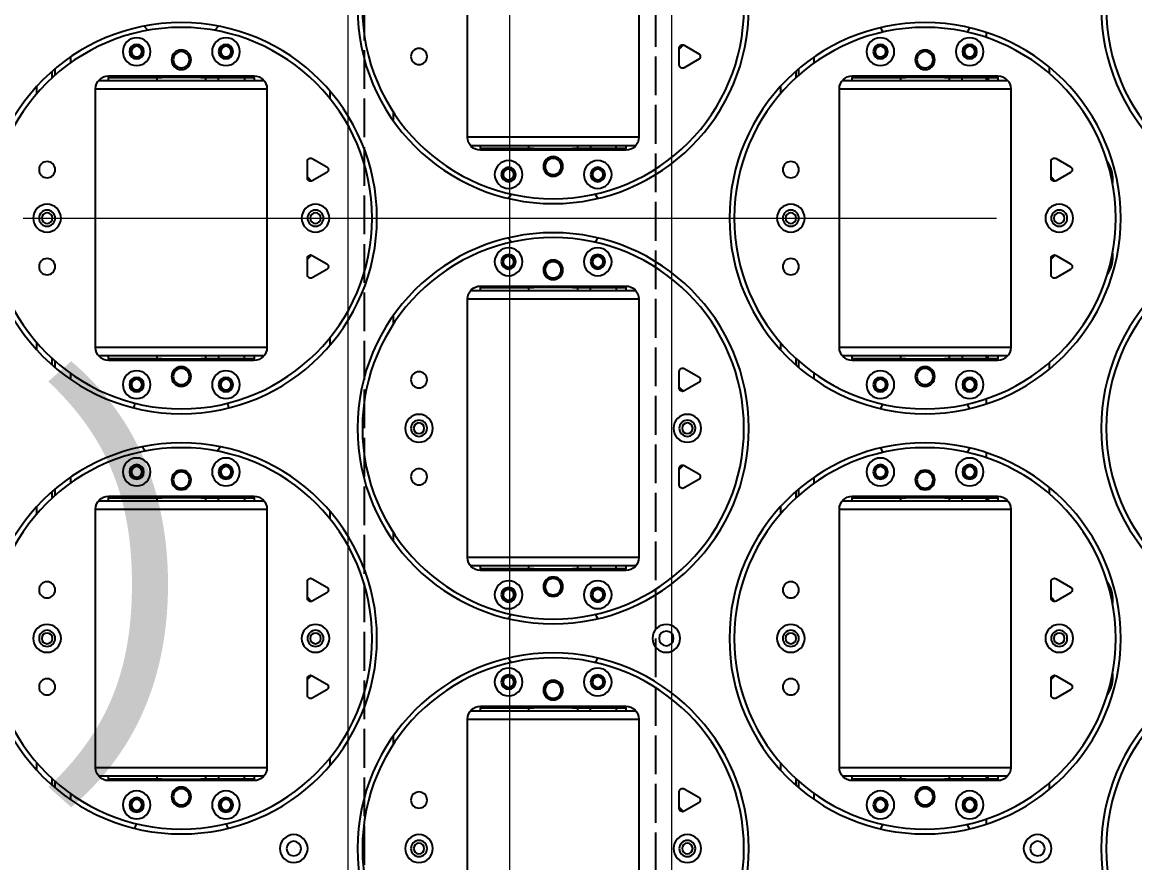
# Model space of a CAD drawing. Header units: millimetres. Extents: x 845401 to 948039, y 511594 to 550263.
# Drawn here: x 912067.4 to 912411.5, y 531742.3 to 532002.3 of the extents above; entities that cross this region are included whole.
import ezdxf

# ---------------------------------------------------------------- set-up
doc = ezdxf.new("R2010")
doc.units = ezdxf.units.MM
doc.linetypes.add('ACAD_ISO02W100', pattern=[15, 12, -3])
doc.linetypes.add('CENTER', pattern=[0])
doc.layers.add('00', color=7, linetype='Continuous')
doc.layers.add('虚线', color=4, linetype='ACAD_ISO02W100')
for name, color, linetype, lineweight in [('A-剖-0.10mm.......SECT-L01', 255, 'Continuous', 18), ('中心线', 1, 'CENTER', 9), ('物流设备', 7, 'Continuous', 5)]:
    doc.layers.add(name, color=color, linetype=linetype, lineweight=lineweight)

# ---------------------------------------------------------------- blocks, each defined once
blk = doc.blocks.new('1260包胶摆轮')
at = {"color": 7, "linetype": 'Continuous', "lineweight": 25}
for p, q in [((4842352.88, 878751.8), (4842352.88, 878671.8)), ((4842405.88, 878671.8), (4842405.88, 878751.8)), ((4842249.99, 878705.56), (4842250.49, 878704.14)), ((4842278.27, 878704.14), (4842278.77, 878705.56)), ((4842513.38, 878704.24), (4842513.38, 878702.66)), ((4842418.38, 878699.05), (4842419.64, 878700.36)), ((4842418.38, 878699.4), (4842418.38, 878694.2)), ((4842424.38, 878697.66), (4842419.88, 878700.26)), ((4842419.88, 878693.33), (4842424.38, 878695.93)), ((4842224.38, 878690.17), (4842224.38, 878692.19)), ((4842225.38, 878693.05), (4842225.38, 878691.07)), ((4842286.88, 878690.8), (4842241.88, 878690.8)), ((4842241.88, 878690.3), (4842241.88, 878690.8)), ((4842256.63, 878690.8), (4842256.63, 878690.3)), ((4842258.38, 878690.8), (4842258.38, 878690.3)), ((4842270.38, 878690.3), (4842270.38, 878690.8)), ((4842272.13, 878690.3), (4842272.13, 878690.8)), ((4842286.88, 878690.8), (4842286.88, 878690.3)), ((4842454.38, 878690.17), (4842454.38, 878692.19)), ((4842455.38, 878693.05), (4842455.38, 878691.07)), ((4842516.88, 878690.8), (4842471.88, 878690.8)), ((4842471.88, 878690.3), (4842471.88, 878690.8)), ((4842486.63, 878690.8), (4842486.63, 878690.3)), ((4842488.38, 878690.8), (4842488.38, 878690.3)), ((4842500.38, 878690.3), (4842500.38, 878690.8)), ((4842502.13, 878690.3), (4842502.13, 878690.8)), ((4842516.88, 878690.8), (4842516.88, 878690.3)), ((4842532.88, 878693.47), (4842532.88, 878691.51)), ((4842238.76, 878689.3), (4842290.01, 878689.3)), ((4842256.63, 878690.3), (4842241.88, 878690.3)), ((4842241.88, 878690.3), (4842241.88, 878689.3)), ((4842257.22, 878690.3), (4842256.63, 878690.3)), ((4842256.88, 878690.3), (4842256.88, 878689.3)), ((4842257.8, 878690.3), (4842257.22, 878690.3)), ((4842258.38, 878690.3), (4842257.8, 878690.3)), ((4842258.38, 878690.3), (4842270.38, 878690.3)), ((4842270.97, 878690.3), (4842270.38, 878690.3)), ((4842271.55, 878690.3), (4842270.97, 878690.3)), ((4842272.13, 878690.3), (4842271.55, 878690.3)), ((4842271.88, 878689.3), (4842271.88, 878690.3)), ((4842286.88, 878690.3), (4842272.13, 878690.3)), ((4842275.88, 878689.3), (4842275.88, 878690.3)), ((4842283.88, 878690.3), (4842283.88, 878689.3)), ((4842286.88, 878689.3), (4842286.88, 878690.3)), ((4842468.76, 878689.3), (4842520.01, 878689.3)), ((4842486.63, 878690.3), (4842471.88, 878690.3)), ((4842471.88, 878690.3), (4842471.88, 878689.3)), ((4842487.22, 878690.3), (4842486.63, 878690.3)), ((4842486.88, 878690.3), (4842486.88, 878689.3)), ((4842487.8, 878690.3), (4842487.22, 878690.3)), ((4842488.38, 878690.3), (4842487.8, 878690.3)), ((4842488.38, 878690.3), (4842500.38, 878690.3)), ((4842500.97, 878690.3), (4842500.38, 878690.3)), ((4842501.55, 878690.3), (4842500.97, 878690.3)), ((4842502.13, 878690.3), (4842501.55, 878690.3)), ((4842501.88, 878689.3), (4842501.88, 878690.3)), ((4842516.88, 878690.3), (4842502.13, 878690.3)), ((4842505.88, 878689.3), (4842505.88, 878690.3)), ((4842513.38, 878690.3), (4842513.38, 878689.3)), ((4842513.88, 878690.3), (4842513.88, 878689.3)), ((4842516.88, 878689.3), (4842516.88, 878690.3)), ((4842237.88, 878686.8), (4842237.88, 878606.8)), ((4842290.88, 878606.8), (4842290.88, 878686.8)), ((4842310.38, 878686.1), (4842310.38, 878683.75)), ((4842467.88, 878686.8), (4842467.88, 878606.8)), ((4842520.88, 878606.8), (4842520.88, 878686.8)), ((4842329.88, 878677.02), (4842329.88, 878679.7)), ((4842405.01, 878669.3), (4842353.76, 878669.3)), ((4842356.88, 878669.3), (4842356.88, 878668.3)), ((4842356.88, 878668.3), (4842371.63, 878668.3)), ((4842356.88, 878667.8), (4842356.88, 878668.3)), ((4842356.88, 878667.8), (4842401.88, 878667.8)), ((4842371.63, 878668.3), (4842371.63, 878667.8)), ((4842371.63, 878668.3), (4842372.22, 878668.3)), ((4842371.88, 878669.3), (4842371.88, 878668.3)), ((4842372.22, 878668.3), (4842372.8, 878668.3)), ((4842372.8, 878668.3), (4842373.38, 878668.3)), ((4842385.38, 878668.3), (4842373.38, 878668.3)), ((4842373.38, 878668.3), (4842373.38, 878667.8)), ((4842385.38, 878667.8), (4842385.38, 878668.3)), ((4842385.38, 878668.3), (4842385.97, 878668.3)), ((4842385.97, 878668.3), (4842386.55, 878668.3)), ((4842386.55, 878668.3), (4842387.13, 878668.3)), ((4842386.88, 878668.3), (4842386.88, 878669.3)), ((4842387.13, 878668.3), (4842401.88, 878668.3)), ((4842387.13, 878667.8), (4842387.13, 878668.3)), ((4842390.88, 878669.3), (4842390.88, 878668.3)), ((4842398.88, 878668.3), (4842398.88, 878669.3)), ((4842401.88, 878668.3), (4842401.88, 878669.3)), ((4842401.88, 878668.3), (4842401.88, 878667.8)), ((4842303.38, 878664.4), (4842303.38, 878659.2)), ((4842309.38, 878662.66), (4842304.88, 878665.26)), ((4842533.38, 878664.4), (4842533.38, 878659.2)), ((4842539.38, 878662.66), (4842534.88, 878665.26)), ((4842304.88, 878658.33), (4842309.38, 878660.93)), ((4842534.88, 878658.33), (4842539.38, 878660.93)), ((4842304.64, 878658.23), (4842303.38, 878659.54)), ((4842534.64, 878658.23), (4842533.38, 878659.54)), ((4842552.38, 878657.63), (4842552.38, 878658.8)), ((4842552.38, 878634.8), (4842552.38, 878635.96)), ((4842303.38, 878634.05), (4842304.64, 878635.36)), ((4842303.38, 878634.4), (4842303.38, 878629.2)), ((4842309.38, 878632.66), (4842304.88, 878635.26)), ((4842533.38, 878634.05), (4842534.64, 878635.36)), ((4842533.38, 878634.4), (4842533.38, 878629.2)), ((4842539.38, 878632.66), (4842534.88, 878635.26)), ((4842304.88, 878628.33), (4842309.38, 878630.93)), ((4842534.88, 878628.33), (4842539.38, 878630.93)), ((4842401.88, 878625.8), (4842356.88, 878625.8)), ((4842356.88, 878625.3), (4842356.88, 878625.8)), ((4842371.63, 878625.8), (4842371.63, 878625.3)), ((4842373.38, 878625.8), (4842373.38, 878625.3)), ((4842385.38, 878625.3), (4842385.38, 878625.8)), ((4842387.13, 878625.3), (4842387.13, 878625.8)), ((4842401.88, 878625.8), (4842401.88, 878625.3)), ((4842353.76, 878624.3), (4842405.01, 878624.3)), ((4842371.63, 878625.3), (4842356.88, 878625.3)), ((4842356.88, 878625.3), (4842356.88, 878624.3)), ((4842372.22, 878625.3), (4842371.63, 878625.3)), ((4842371.88, 878625.3), (4842371.88, 878624.3)), ((4842372.8, 878625.3), (4842372.22, 878625.3)), ((4842373.38, 878625.3), (4842372.8, 878625.3)), ((4842373.38, 878625.3), (4842385.38, 878625.3)), ((4842385.97, 878625.3), (4842385.38, 878625.3)), ((4842386.55, 878625.3), (4842385.97, 878625.3)), ((4842387.13, 878625.3), (4842386.55, 878625.3)), ((4842386.88, 878624.3), (4842386.88, 878625.3)), ((4842401.88, 878625.3), (4842387.13, 878625.3)), ((4842390.88, 878624.3), (4842390.88, 878625.3)), ((4842398.88, 878625.3), (4842398.88, 878624.3)), ((4842401.88, 878624.3), (4842401.88, 878625.3)), ((4842352.88, 878621.8), (4842352.88, 878541.8)), ((4842405.88, 878541.8), (4842405.88, 878621.8)), ((4842329.88, 878613.9), (4842329.88, 878616.58)), ((4842310.38, 878609.85), (4842310.38, 878607.5)), ((4842224.38, 878601.41), (4842224.38, 878603.43)), ((4842225.38, 878602.53), (4842225.38, 878600.55)), ((4842290.01, 878604.3), (4842238.76, 878604.3)), ((4842241.88, 878604.3), (4842241.88, 878603.3)), ((4842241.88, 878603.3), (4842256.63, 878603.3)), ((4842241.88, 878602.8), (4842241.88, 878603.3)), ((4842241.88, 878602.8), (4842286.88, 878602.8)), ((4842256.63, 878603.3), (4842256.63, 878602.8)), ((4842256.63, 878603.3), (4842257.22, 878603.3)), ((4842256.88, 878604.3), (4842256.88, 878603.3)), ((4842257.22, 878603.3), (4842257.8, 878603.3)), ((4842257.8, 878603.3), (4842258.38, 878603.3)), ((4842270.38, 878603.3), (4842258.38, 878603.3)), ((4842258.38, 878603.3), (4842258.38, 878602.8)), ((4842270.38, 878602.8), (4842270.38, 878603.3)), ((4842270.38, 878603.3), (4842270.97, 878603.3)), ((4842270.97, 878603.3), (4842271.55, 878603.3)), ((4842271.55, 878603.3), (4842272.13, 878603.3)), ((4842271.88, 878603.3), (4842271.88, 878604.3)), ((4842272.13, 878602.8), (4842272.13, 878603.3)), ((4842272.13, 878603.3), (4842286.88, 878603.3)), ((4842275.88, 878604.3), (4842275.88, 878603.3)), ((4842283.88, 878603.3), (4842283.88, 878604.3)), ((4842286.88, 878603.3), (4842286.88, 878604.3)), ((4842286.88, 878603.3), (4842286.88, 878602.8)), ((4842454.38, 878601.41), (4842454.38, 878603.43)), ((4842455.38, 878602.53), (4842455.38, 878600.55)), ((4842520.01, 878604.3), (4842468.76, 878604.3)), ((4842471.88, 878604.3), (4842471.88, 878603.3)), ((4842471.88, 878603.3), (4842486.63, 878603.3)), ((4842471.88, 878602.8), (4842471.88, 878603.3)), ((4842471.88, 878602.8), (4842516.88, 878602.8)), ((4842486.63, 878603.3), (4842486.63, 878602.8)), ((4842486.63, 878603.3), (4842487.22, 878603.3)), ((4842486.88, 878604.3), (4842486.88, 878603.3)), ((4842487.22, 878603.3), (4842487.8, 878603.3)), ((4842487.8, 878603.3), (4842488.38, 878603.3)), ((4842500.38, 878603.3), (4842488.38, 878603.3)), ((4842488.38, 878603.3), (4842488.38, 878602.8)), ((4842500.38, 878602.8), (4842500.38, 878603.3)), ((4842500.38, 878603.3), (4842500.97, 878603.3)), ((4842500.97, 878603.3), (4842501.55, 878603.3)), ((4842501.55, 878603.3), (4842502.13, 878603.3)), ((4842501.88, 878603.3), (4842501.88, 878604.3)), ((4842502.13, 878603.3), (4842516.88, 878603.3)), ((4842502.13, 878602.8), (4842502.13, 878603.3)), ((4842505.88, 878604.3), (4842505.88, 878603.3)), ((4842513.38, 878604.3), (4842513.38, 878603.3)), ((4842513.88, 878603.3), (4842513.88, 878604.3)), ((4842516.88, 878603.3), (4842516.88, 878604.3)), ((4842516.88, 878603.3), (4842516.88, 878602.8)), ((4842532.88, 878602.09), (4842532.88, 878600.13)), ((4842418.38, 878599.4), (4842418.38, 878594.2)), ((4842424.38, 878597.66), (4842419.88, 878600.26)), ((4842419.64, 878593.23), (4842418.38, 878594.54)), ((4842419.88, 878593.33), (4842424.38, 878595.93)), ((4842513.38, 878590.94), (4842513.38, 878589.36)), ((4842513.38, 878574.24), (4842513.38, 878572.66)), ((4842418.38, 878569.05), (4842419.64, 878570.36)), ((4842418.38, 878569.4), (4842418.38, 878564.2)), ((4842424.38, 878567.66), (4842419.88, 878570.26)), ((4842419.88, 878563.33), (4842424.38, 878565.93)), ((4842532.88, 878563.47), (4842532.88, 878561.51)), ((4842224.38, 878560.17), (4842224.38, 878562.19)), ((4842225.38, 878563.05), (4842225.38, 878561.07)), ((4842286.88, 878560.8), (4842241.88, 878560.8)), ((4842241.88, 878560.3), (4842241.88, 878560.8)), ((4842256.63, 878560.3), (4842241.88, 878560.3)), ((4842241.88, 878560.3), (4842241.88, 878559.3)), ((4842256.63, 878560.8), (4842256.63, 878560.3)), ((4842257.22, 878560.3), (4842256.63, 878560.3)), ((4842256.88, 878560.3), (4842256.88, 878559.3)), ((4842257.8, 878560.3), (4842257.22, 878560.3)), ((4842258.38, 878560.3), (4842257.8, 878560.3)), ((4842258.38, 878560.8), (4842258.38, 878560.3)), ((4842258.38, 878560.3), (4842270.38, 878560.3)), ((4842270.38, 878560.3), (4842270.38, 878560.8)), ((4842270.97, 878560.3), (4842270.38, 878560.3)), ((4842271.55, 878560.3), (4842270.97, 878560.3)), ((4842272.13, 878560.3), (4842271.55, 878560.3)), ((4842271.88, 878559.3), (4842271.88, 878560.3)), ((4842272.13, 878560.3), (4842272.13, 878560.8)), ((4842286.88, 878560.3), (4842272.13, 878560.3)), ((4842275.88, 878559.3), (4842275.88, 878560.3)), ((4842283.88, 878560.3), (4842283.88, 878559.3)), ((4842286.88, 878560.8), (4842286.88, 878560.3)), ((4842286.88, 878559.3), (4842286.88, 878560.3)), ((4842454.38, 878560.17), (4842454.38, 878562.19)), ((4842455.38, 878563.05), (4842455.38, 878561.07)), ((4842516.88, 878560.8), (4842471.88, 878560.8)), ((4842471.88, 878560.3), (4842471.88, 878560.8)), ((4842486.63, 878560.3), (4842471.88, 878560.3)), ((4842471.88, 878560.3), (4842471.88, 878559.3)), ((4842486.63, 878560.8), (4842486.63, 878560.3)), ((4842487.22, 878560.3), (4842486.63, 878560.3)), ((4842486.88, 878560.3), (4842486.88, 878559.3)), ((4842487.8, 878560.3), (4842487.22, 878560.3)), ((4842488.38, 878560.3), (4842487.8, 878560.3)), ((4842488.38, 878560.8), (4842488.38, 878560.3)), ((4842488.38, 878560.3), (4842500.38, 878560.3)), ((4842500.38, 878560.3), (4842500.38, 878560.8)), ((4842500.97, 878560.3), (4842500.38, 878560.3)), ((4842501.55, 878560.3), (4842500.97, 878560.3)), ((4842502.13, 878560.3), (4842501.55, 878560.3)), ((4842501.88, 878559.3), (4842501.88, 878560.3)), ((4842502.13, 878560.3), (4842502.13, 878560.8)), ((4842516.88, 878560.3), (4842502.13, 878560.3)), ((4842505.88, 878559.3), (4842505.88, 878560.3)), ((4842513.38, 878560.3), (4842513.38, 878559.3)), ((4842513.88, 878560.3), (4842513.88, 878559.3)), ((4842516.88, 878560.8), (4842516.88, 878560.3)), ((4842516.88, 878559.3), (4842516.88, 878560.3)), ((4842237.88, 878556.8), (4842237.88, 878476.8)), ((4842238.76, 878559.3), (4842290.01, 878559.3)), ((4842290.88, 878476.8), (4842290.88, 878556.8)), ((4842467.88, 878556.8), (4842467.88, 878476.8)), ((4842468.76, 878559.3), (4842520.01, 878559.3)), ((4842520.88, 878476.8), (4842520.88, 878556.8)), ((4842310.38, 878556.1), (4842310.38, 878553.75)), ((4842329.88, 878547.02), (4842329.88, 878549.7)), ((4842405.01, 878539.3), (4842353.76, 878539.3)), ((4842356.88, 878539.3), (4842356.88, 878538.3)), ((4842356.88, 878538.3), (4842371.63, 878538.3)), ((4842356.88, 878537.8), (4842356.88, 878538.3)), ((4842356.88, 878537.8), (4842401.88, 878537.8)), ((4842371.63, 878538.3), (4842371.63, 878537.8)), ((4842371.63, 878538.3), (4842372.22, 878538.3)), ((4842371.88, 878539.3), (4842371.88, 878538.3)), ((4842372.22, 878538.3), (4842372.8, 878538.3)), ((4842372.8, 878538.3), (4842373.38, 878538.3)), ((4842385.38, 878538.3), (4842373.38, 878538.3)), ((4842373.38, 878538.3), (4842373.38, 878537.8)), ((4842385.38, 878537.8), (4842385.38, 878538.3)), ((4842385.38, 878538.3), (4842385.97, 878538.3)), ((4842385.97, 878538.3), (4842386.55, 878538.3)), ((4842386.55, 878538.3), (4842387.13, 878538.3)), ((4842386.88, 878538.3), (4842386.88, 878539.3)), ((4842387.13, 878538.3), (4842401.88, 878538.3)), ((4842387.13, 878537.8), (4842387.13, 878538.3)), ((4842390.88, 878539.3), (4842390.88, 878538.3)), ((4842398.88, 878538.3), (4842398.88, 878539.3)), ((4842401.88, 878538.3), (4842401.88, 878539.3)), ((4842401.88, 878538.3), (4842401.88, 878537.8)), ((4842303.38, 878534.4), (4842303.38, 878529.2)), ((4842309.38, 878532.66), (4842304.88, 878535.26)), ((4842533.38, 878534.4), (4842533.38, 878529.2)), ((4842539.38, 878532.66), (4842534.88, 878535.26)), ((4842304.64, 878528.23), (4842303.38, 878529.54)), ((4842304.88, 878528.33), (4842309.38, 878530.93)), ((4842534.64, 878528.23), (4842533.38, 878529.54)), ((4842534.88, 878528.33), (4842539.38, 878530.93)), ((4842552.38, 878527.63), (4842552.38, 878528.8)), ((4842303.38, 878504.05), (4842304.64, 878505.36)), ((4842309.38, 878502.66), (4842304.88, 878505.26)), ((4842533.38, 878504.05), (4842534.64, 878505.36)), ((4842539.38, 878502.66), (4842534.88, 878505.26)), ((4842552.38, 878504.8), (4842552.38, 878505.96)), ((4842303.38, 878504.4), (4842303.38, 878499.2)), ((4842533.38, 878504.4), (4842533.38, 878499.2)), ((4842304.88, 878498.33), (4842309.38, 878500.93)), ((4842534.88, 878498.33), (4842539.38, 878500.93)), ((4842401.88, 878495.8), (4842356.88, 878495.8)), ((4842356.88, 878495.3), (4842356.88, 878495.8)), ((4842371.63, 878495.3), (4842356.88, 878495.3)), ((4842356.88, 878495.3), (4842356.88, 878494.3)), ((4842371.63, 878495.8), (4842371.63, 878495.3)), ((4842372.22, 878495.3), (4842371.63, 878495.3)), ((4842371.88, 878495.3), (4842371.88, 878494.3)), ((4842372.8, 878495.3), (4842372.22, 878495.3)), ((4842373.38, 878495.3), (4842372.8, 878495.3)), ((4842373.38, 878495.8), (4842373.38, 878495.3)), ((4842373.38, 878495.3), (4842385.38, 878495.3)), ((4842385.38, 878495.3), (4842385.38, 878495.8)), ((4842385.97, 878495.3), (4842385.38, 878495.3)), ((4842386.55, 878495.3), (4842385.97, 878495.3)), ((4842387.13, 878495.3), (4842386.55, 878495.3)), ((4842386.88, 878494.3), (4842386.88, 878495.3)), ((4842387.13, 878495.3), (4842387.13, 878495.8)), ((4842401.88, 878495.3), (4842387.13, 878495.3)), ((4842390.88, 878494.3), (4842390.88, 878495.3)), ((4842398.88, 878495.3), (4842398.88, 878494.3)), ((4842401.88, 878495.8), (4842401.88, 878495.3)), ((4842401.88, 878494.3), (4842401.88, 878495.3)), ((4842352.88, 878491.8), (4842352.88, 878411.8)), ((4842353.76, 878494.3), (4842405.01, 878494.3)), ((4842405.88, 878411.8), (4842405.88, 878491.8)), ((4842329.88, 878483.9), (4842329.88, 878486.58)), ((4842310.38, 878479.85), (4842310.38, 878477.5)), ((4842290.01, 878474.3), (4842238.76, 878474.3)), ((4842241.88, 878474.3), (4842241.88, 878473.3)), ((4842256.88, 878474.3), (4842256.88, 878473.3)), ((4842271.88, 878473.3), (4842271.88, 878474.3)), ((4842275.88, 878474.3), (4842275.88, 878473.3)), ((4842283.88, 878473.3), (4842283.88, 878474.3)), ((4842286.88, 878473.3), (4842286.88, 878474.3)), ((4842520.01, 878474.3), (4842468.76, 878474.3)), ((4842471.88, 878474.3), (4842471.88, 878473.3)), ((4842486.88, 878474.3), (4842486.88, 878473.3)), ((4842501.88, 878473.3), (4842501.88, 878474.3)), ((4842505.88, 878474.3), (4842505.88, 878473.3)), ((4842513.38, 878474.3), (4842513.38, 878473.3)), ((4842513.88, 878473.3), (4842513.88, 878474.3)), ((4842516.88, 878473.3), (4842516.88, 878474.3)), ((4842224.38, 878471.41), (4842224.38, 878473.43)), ((4842225.38, 878472.53), (4842225.38, 878470.55)), ((4842241.88, 878473.3), (4842256.63, 878473.3)), ((4842241.88, 878472.8), (4842241.88, 878473.3)), ((4842241.88, 878472.8), (4842286.88, 878472.8)), ((4842256.63, 878473.3), (4842256.63, 878472.8)), ((4842256.63, 878473.3), (4842257.22, 878473.3)), ((4842257.22, 878473.3), (4842257.8, 878473.3)), ((4842257.8, 878473.3), (4842258.38, 878473.3)), ((4842270.38, 878473.3), (4842258.38, 878473.3)), ((4842258.38, 878473.3), (4842258.38, 878472.8)), ((4842270.38, 878472.8), (4842270.38, 878473.3)), ((4842270.38, 878473.3), (4842270.97, 878473.3)), ((4842270.97, 878473.3), (4842271.55, 878473.3)), ((4842271.55, 878473.3), (4842272.13, 878473.3)), ((4842272.13, 878473.3), (4842286.88, 878473.3)), ((4842272.13, 878472.8), (4842272.13, 878473.3)), ((4842286.88, 878473.3), (4842286.88, 878472.8)), ((4842454.38, 878471.41), (4842454.38, 878473.43)), ((4842455.38, 878472.53), (4842455.38, 878470.55)), ((4842471.88, 878473.3), (4842486.63, 878473.3)), ((4842471.88, 878472.8), (4842471.88, 878473.3)), ((4842471.88, 878472.8), (4842516.88, 878472.8)), ((4842486.63, 878473.3), (4842486.63, 878472.8)), ((4842486.63, 878473.3), (4842487.22, 878473.3)), ((4842487.22, 878473.3), (4842487.8, 878473.3)), ((4842487.8, 878473.3), (4842488.38, 878473.3)), ((4842500.38, 878473.3), (4842488.38, 878473.3)), ((4842488.38, 878473.3), (4842488.38, 878472.8)), ((4842500.38, 878472.8), (4842500.38, 878473.3)), ((4842500.38, 878473.3), (4842500.97, 878473.3)), ((4842500.97, 878473.3), (4842501.55, 878473.3)), ((4842501.55, 878473.3), (4842502.13, 878473.3)), ((4842502.13, 878472.8), (4842502.13, 878473.3)), ((4842502.13, 878473.3), (4842516.88, 878473.3)), ((4842516.88, 878473.3), (4842516.88, 878472.8)), ((4842532.88, 878472.09), (4842532.88, 878470.13)), ((4842418.38, 878469.4), (4842418.38, 878464.2)), ((4842424.38, 878467.66), (4842419.88, 878470.26)), ((4842419.64, 878463.23), (4842418.38, 878464.54)), ((4842419.88, 878463.33), (4842424.38, 878465.93)), ((4842513.38, 878460.94), (4842513.38, 878459.36))]:
    blk.add_line(p, q, dxfattribs=at)
at = {"color": 8, "linetype": 'Continuous', "lineweight": 25}
for p, q in [((4842230.12, 878694.83), (4842230.12, 878696.66)), ((4842460.12, 878696.66), (4842460.12, 878694.83)), ((4842257.22, 878690.8), (4842257.22, 878690.3)), ((4842257.8, 878690.3), (4842257.8, 878690.8)), ((4842270.97, 878690.8), (4842270.97, 878690.3)), ((4842271.55, 878690.3), (4842271.55, 878690.8)), ((4842487.22, 878690.8), (4842487.22, 878690.3)), ((4842487.8, 878690.3), (4842487.8, 878690.8)), ((4842500.97, 878690.8), (4842500.97, 878690.3)), ((4842501.55, 878690.3), (4842501.55, 878690.8)), ((4842219.65, 878685.26), (4842219.65, 878687.53)), ((4842449.64, 878685.26), (4842449.64, 878687.52)), ((4842290.88, 878686.8), (4842237.88, 878686.8)), ((4842520.88, 878686.8), (4842467.88, 878686.8)), ((4842352.88, 878671.8), (4842405.88, 878671.8)), ((4842372.22, 878668.3), (4842372.22, 878667.8)), ((4842372.8, 878667.8), (4842372.8, 878668.3)), ((4842385.97, 878668.3), (4842385.97, 878667.8)), ((4842386.55, 878667.8), (4842386.55, 878668.3)), ((4842372.22, 878625.8), (4842372.22, 878625.3)), ((4842372.8, 878625.3), (4842372.8, 878625.8)), ((4842385.97, 878625.8), (4842385.97, 878625.3)), ((4842386.55, 878625.3), (4842386.55, 878625.8)), ((4842405.88, 878621.8), (4842352.88, 878621.8)), ((4842219.65, 878606.07), (4842219.65, 878608.33)), ((4842449.64, 878606.07), (4842449.64, 878608.34)), ((4842237.88, 878606.8), (4842290.88, 878606.8)), ((4842467.88, 878606.8), (4842520.88, 878606.8)), ((4842257.22, 878603.3), (4842257.22, 878602.8)), ((4842257.8, 878602.8), (4842257.8, 878603.3)), ((4842270.97, 878603.3), (4842270.97, 878602.8)), ((4842271.55, 878602.8), (4842271.55, 878603.3)), ((4842487.22, 878603.3), (4842487.22, 878602.8)), ((4842487.8, 878602.8), (4842487.8, 878603.3)), ((4842500.97, 878603.3), (4842500.97, 878602.8)), ((4842501.55, 878602.8), (4842501.55, 878603.3)), ((4842230.12, 878596.94), (4842230.12, 878598.77)), ((4842460.12, 878598.77), (4842460.12, 878596.94)), ((4842230.12, 878564.83), (4842230.12, 878566.66)), ((4842460.12, 878566.66), (4842460.12, 878564.83)), ((4842257.22, 878560.8), (4842257.22, 878560.3)), ((4842257.8, 878560.3), (4842257.8, 878560.8)), ((4842270.97, 878560.8), (4842270.97, 878560.3)), ((4842271.55, 878560.3), (4842271.55, 878560.8)), ((4842487.22, 878560.8), (4842487.22, 878560.3)), ((4842487.8, 878560.3), (4842487.8, 878560.8)), ((4842500.97, 878560.8), (4842500.97, 878560.3)), ((4842501.55, 878560.3), (4842501.55, 878560.8)), ((4842219.65, 878555.26), (4842219.65, 878557.53)), ((4842290.88, 878556.8), (4842237.88, 878556.8)), ((4842449.64, 878555.26), (4842449.64, 878557.52)), ((4842520.88, 878556.8), (4842467.88, 878556.8)), ((4842352.88, 878541.8), (4842405.88, 878541.8)), ((4842372.22, 878538.3), (4842372.22, 878537.8)), ((4842372.8, 878537.8), (4842372.8, 878538.3)), ((4842385.97, 878538.3), (4842385.97, 878537.8)), ((4842386.55, 878537.8), (4842386.55, 878538.3)), ((4842372.22, 878495.8), (4842372.22, 878495.3)), ((4842372.8, 878495.3), (4842372.8, 878495.8)), ((4842385.97, 878495.8), (4842385.97, 878495.3)), ((4842386.55, 878495.3), (4842386.55, 878495.8)), ((4842405.88, 878491.8), (4842352.88, 878491.8)), ((4842219.65, 878476.07), (4842219.65, 878478.33)), ((4842449.64, 878476.07), (4842449.64, 878478.34)), ((4842237.88, 878476.8), (4842290.88, 878476.8)), ((4842467.88, 878476.8), (4842520.88, 878476.8)), ((4842257.22, 878473.3), (4842257.22, 878472.8)), ((4842257.8, 878472.8), (4842257.8, 878473.3)), ((4842270.97, 878473.3), (4842270.97, 878472.8)), ((4842271.55, 878472.8), (4842271.55, 878473.3)), ((4842487.22, 878473.3), (4842487.22, 878472.8)), ((4842487.8, 878472.8), (4842487.8, 878473.3)), ((4842500.97, 878473.3), (4842500.97, 878472.8)), ((4842501.55, 878472.8), (4842501.55, 878473.3)), ((4842230.12, 878466.94), (4842230.12, 878468.77)), ((4842460.12, 878468.77), (4842460.12, 878466.94))]:
    blk.add_line(p, q, dxfattribs=at)
at = {"color": 7, "linetype": 'Continuous', "lineweight": 25, "flags": 128}
for points in [[(4842480.67, 878705.72), (4842480.69, 878705.66), (4842481.36, 878704.34)], [(4842507.4, 878704.34), (4842508.07, 878705.66), (4842508.1, 878705.72)], [(4842366.36, 878654.25), (4842366.2, 878653.96), (4842365.67, 878652.87)], [(4842393.1, 878652.87), (4842392.56, 878653.96), (4842392.4, 878654.25)], [(4842365.67, 878640.72), (4842365.69, 878640.66), (4842366.36, 878639.34)], [(4842392.4, 878639.34), (4842393.07, 878640.66), (4842393.1, 878640.72)], [(4842253.25, 878588.86), (4842252.45, 878587.89), (4842252.19, 878587.54)], [(4842276.57, 878587.54), (4842276.31, 878587.89), (4842275.51, 878588.86)], [(4842481.36, 878589.25), (4842481.2, 878588.96), (4842480.67, 878587.87)], [(4842508.1, 878587.87), (4842507.56, 878588.96), (4842507.4, 878589.25)], [(4842249.75, 878575.5), (4842249.92, 878574.82), (4842250.15, 878574.06)], [(4842278.61, 878574.06), (4842278.84, 878574.82), (4842279.01, 878575.5)], [(4842480.67, 878575.72), (4842480.69, 878575.66), (4842481.36, 878574.34)], [(4842507.4, 878574.34), (4842508.07, 878575.66), (4842508.1, 878575.72)], [(4842366.36, 878524.25), (4842366.2, 878523.96), (4842365.67, 878522.87)], [(4842393.1, 878522.87), (4842392.56, 878523.96), (4842392.4, 878524.25)], [(4842365.67, 878510.72), (4842365.69, 878510.66), (4842366.36, 878509.34)], [(4842392.4, 878509.34), (4842393.07, 878510.66), (4842393.1, 878510.72)], [(4842254.08, 878458.7), (4842253.98, 878458.61), (4842252.86, 878457.41)], [(4842275.9, 878457.4), (4842274.78, 878458.61), (4842274.68, 878458.7)], [(4842481.36, 878459.25), (4842481.2, 878458.96), (4842480.67, 878457.87)], [(4842508.1, 878457.87), (4842507.56, 878458.96), (4842507.4, 878459.25)]]:
    blk.add_lwpolyline(points, dxfattribs=at)
at = {"color": 7, "linetype": 'Continuous', "lineweight": 25}
for centre, radius in [((4842379.38, 878711.8), 60.5), ((4842379.38, 878711.8), 59), ((4842609.38, 878711.8), 60.5), ((4842609.38, 878711.8), 59), ((4842299.17, 878711.8), 4.3), ((4842337.88, 878711.8), 4.3), ((4842420.88, 878711.8), 4.3), ((4842529.17, 878711.8), 4.3), ((4842299.17, 878711.8), 2.25), ((4842337.88, 878711.8), 2.5), ((4842337.88, 878711.8), 1.65), ((4842420.88, 878711.8), 2.5), ((4842420.88, 878711.8), 1.65), ((4842529.17, 878711.8), 2.25), ((4842264.38, 878646.8), 60.5), ((4842264.38, 878646.8), 59), ((4842494.38, 878646.8), 60.5), ((4842494.38, 878646.8), 59), ((4842250.58, 878698.3), 4.3), ((4842278.18, 878698.3), 4.3), ((4842480.58, 878698.3), 4.3), ((4842508.18, 878698.3), 4.3), ((4842250.58, 878698.3), 2.25), ((4842250.58, 878698.3), 2.03), ((4842250.58, 878698.3), 1.65), ((4842264.38, 878695.8), 3.03), ((4842264.38, 878695.8), 2.5), ((4842278.18, 878698.3), 2.25), ((4842278.18, 878698.3), 2.03), ((4842278.18, 878698.3), 1.65), ((4842337.88, 878696.8), 2.5), ((4842480.58, 878698.3), 2.25), ((4842480.58, 878698.3), 2.02), ((4842480.58, 878698.3), 1.65), ((4842494.38, 878695.8), 3.03), ((4842494.38, 878695.8), 2.5), ((4842508.18, 878698.3), 2.25), ((4842508.18, 878698.3), 2.02), ((4842508.18, 878698.3), 1.65), ((4842222.88, 878661.8), 2.5), ((4842365.58, 878660.3), 4.3), ((4842379.38, 878662.8), 3.03), ((4842379.38, 878662.8), 2.5), ((4842393.18, 878660.3), 4.3), ((4842452.88, 878661.8), 2.5), ((4842365.58, 878660.3), 2.25), ((4842365.58, 878660.3), 2.03), ((4842365.58, 878660.3), 1.65), ((4842393.18, 878660.3), 2.25), ((4842393.18, 878660.3), 2.03), ((4842393.18, 878660.3), 1.65), ((4842222.88, 878646.8), 4.3), ((4842305.88, 878646.8), 4.3), ((4842414.38, 878646.8), 4.3), ((4842452.88, 878646.8), 4.3), ((4842535.88, 878646.8), 4.3), ((4842222.88, 878646.8), 2.5), ((4842222.88, 878646.8), 1.65), ((4842305.88, 878646.8), 2.5), ((4842305.88, 878646.8), 1.65), ((4842414.38, 878646.8), 2.25), ((4842452.88, 878646.8), 2.5), ((4842452.88, 878646.8), 1.65), ((4842535.88, 878646.8), 2.5), ((4842535.88, 878646.8), 1.65), ((4842379.38, 878581.8), 60.5), ((4842379.38, 878581.8), 59), ((4842609.38, 878581.8), 60.5), ((4842609.38, 878581.8), 59), ((4842365.58, 878633.3), 4.3), ((4842393.18, 878633.3), 4.3), ((4842222.88, 878631.8), 2.5), ((4842365.58, 878633.3), 2.25), ((4842365.58, 878633.3), 2.03), ((4842365.58, 878633.3), 1.65), ((4842379.38, 878630.8), 3.03), ((4842379.38, 878630.8), 2.5), ((4842393.18, 878633.3), 2.25), ((4842393.18, 878633.3), 2.03), ((4842393.18, 878633.3), 1.65), ((4842452.88, 878631.8), 2.5), ((4842250.58, 878595.3), 4.3), ((4842264.38, 878597.8), 3.03), ((4842264.38, 878597.8), 2.5), ((4842278.18, 878595.3), 4.3), ((4842337.88, 878596.8), 2.5), ((4842480.58, 878595.3), 4.3), ((4842494.38, 878597.8), 3.03), ((4842494.38, 878597.8), 2.5), ((4842508.18, 878595.3), 4.3), ((4842250.58, 878595.3), 2.25), ((4842250.58, 878595.3), 2.03), ((4842250.58, 878595.3), 1.65), ((4842278.18, 878595.3), 2.25), ((4842278.18, 878595.3), 2.03), ((4842278.18, 878595.3), 1.65), ((4842480.58, 878595.3), 2.25), ((4842480.58, 878595.3), 2.03), ((4842480.58, 878595.3), 1.65), ((4842508.18, 878595.3), 2.25), ((4842508.18, 878595.3), 2.03), ((4842508.18, 878595.3), 1.65), ((4842337.88, 878581.8), 4.3), ((4842337.88, 878581.8), 2.5), ((4842420.88, 878581.8), 4.3), ((4842420.88, 878581.8), 2.5), ((4842337.88, 878581.8), 1.65), ((4842420.88, 878581.8), 1.65), ((4842264.38, 878516.8), 60.5), ((4842494.38, 878516.8), 60.5), ((4842264.38, 878516.8), 59), ((4842494.38, 878516.8), 59), ((4842250.58, 878568.3), 4.3), ((4842250.58, 878568.3), 2.25), ((4842250.58, 878568.3), 2.03), ((4842278.18, 878568.3), 4.3), ((4842278.18, 878568.3), 2.25), ((4842278.18, 878568.3), 2.03), ((4842480.58, 878568.3), 4.3), ((4842480.58, 878568.3), 2.25), ((4842480.58, 878568.3), 2.03), ((4842508.18, 878568.3), 4.3), ((4842508.18, 878568.3), 2.25), ((4842508.18, 878568.3), 2.03), ((4842250.58, 878568.3), 1.65), ((4842264.38, 878565.8), 3.03), ((4842264.38, 878565.8), 2.5), ((4842278.18, 878568.3), 1.65), ((4842337.88, 878566.8), 2.5), ((4842480.58, 878568.3), 1.65), ((4842494.38, 878565.8), 3.03), ((4842494.38, 878565.8), 2.5), ((4842508.18, 878568.3), 1.65), ((4842222.88, 878531.8), 2.5), ((4842365.58, 878530.3), 4.3), ((4842365.58, 878530.3), 2.25), ((4842379.38, 878532.8), 3.03), ((4842379.38, 878532.8), 2.5), ((4842393.18, 878530.3), 4.3), ((4842393.18, 878530.3), 2.25), ((4842452.88, 878531.8), 2.5), ((4842365.58, 878530.3), 2.03), ((4842365.58, 878530.3), 1.65), ((4842393.18, 878530.3), 2.03), ((4842393.18, 878530.3), 1.65), ((4842222.88, 878516.8), 4.3), ((4842222.88, 878516.8), 2.5), ((4842305.88, 878516.8), 4.3), ((4842305.88, 878516.8), 2.5), ((4842452.88, 878516.8), 4.3), ((4842452.88, 878516.8), 2.5), ((4842535.88, 878516.8), 4.3), ((4842535.88, 878516.8), 2.5), ((4842222.88, 878516.8), 1.65), ((4842305.88, 878516.8), 1.65), ((4842452.88, 878516.8), 1.65), ((4842535.88, 878516.8), 1.65), ((4842379.38, 878451.8), 60.5), ((4842609.38, 878451.8), 60.5), ((4842379.38, 878451.8), 59), ((4842609.38, 878451.8), 59), ((4842365.58, 878503.3), 4.3), ((4842365.58, 878503.3), 2.25), ((4842365.58, 878503.3), 2.02), ((4842365.58, 878503.3), 1.65), ((4842393.18, 878503.3), 4.3), ((4842393.18, 878503.3), 2.25), ((4842393.18, 878503.3), 2.02), ((4842393.18, 878503.3), 1.65), ((4842222.88, 878501.8), 2.5), ((4842379.38, 878500.8), 3.03), ((4842379.38, 878500.8), 2.5), ((4842452.88, 878501.8), 2.5), ((4842264.38, 878467.8), 3.03), ((4842494.38, 878467.8), 3.03), ((4842250.58, 878465.3), 4.3), ((4842250.58, 878465.3), 2.25), ((4842250.58, 878465.3), 2.02), ((4842264.38, 878467.8), 2.5), ((4842278.18, 878465.3), 4.3), ((4842278.18, 878465.3), 2.25), ((4842278.18, 878465.3), 2.02), ((4842337.88, 878466.8), 2.5), ((4842480.58, 878465.3), 4.3), ((4842480.58, 878465.3), 2.25), ((4842480.58, 878465.3), 2.02), ((4842494.38, 878467.8), 2.5), ((4842508.18, 878465.3), 4.3), ((4842508.18, 878465.3), 2.25), ((4842508.18, 878465.3), 2.02), ((4842250.58, 878465.3), 1.65), ((4842278.18, 878465.3), 1.65), ((4842480.58, 878465.3), 1.65), ((4842508.18, 878465.3), 1.65)]:
    blk.add_circle(centre, radius, dxfattribs=at)
for centre, radius, start, end in [((4842419.38, 878699.4), 1, 60, 180), ((4842423.88, 878696.8), 1, 300, 60), ((4842419.38, 878694.2), 1, 180, 300), ((4842241.88, 878686.8), 4, 90, 180), ((4842286.88, 878686.8), 4, 0, 90), ((4842471.88, 878686.8), 4, 90, 180), ((4842516.88, 878686.8), 4, 0, 90), ((4842356.88, 878671.8), 4, 180, 270), ((4842401.88, 878671.8), 4, 270, 0), ((4842304.38, 878664.4), 1, 60, 180), ((4842534.38, 878664.4), 1, 60, 180), ((4842542.63, 878658.8), 9.75, 0, 33.4114), ((4842308.88, 878661.8), 1, 300, 60), ((4842538.88, 878661.8), 1, 300, 60), ((4842304.38, 878659.2), 1, 180, 300), ((4842534.38, 878659.2), 1, 180, 300), ((4842304.38, 878634.4), 1, 60, 180), ((4842308.88, 878631.8), 1, 300, 60), ((4842534.38, 878634.4), 1, 60, 180), ((4842538.88, 878631.8), 1, 300, 60), ((4842542.63, 878634.8), 9.75, 326.5886, 0), ((4842304.38, 878629.2), 1, 180, 300), ((4842534.38, 878629.2), 1, 180, 300), ((4842356.88, 878621.8), 4, 90, 180), ((4842401.88, 878621.8), 4, 0, 90), ((4842241.88, 878606.8), 4, 180, 270), ((4842286.88, 878606.8), 4, 270, 0), ((4842471.88, 878606.8), 4, 180, 270), ((4842516.88, 878606.8), 4, 270, 0), ((4842419.38, 878599.4), 1, 60, 180), ((4842423.88, 878596.8), 1, 300, 60), ((4842419.38, 878594.2), 1, 180, 300), ((4842419.38, 878569.4), 1, 60, 180), ((4842423.88, 878566.8), 1, 300, 60), ((4842419.38, 878564.2), 1, 180, 300), ((4842241.88, 878556.8), 4, 90, 180), ((4842286.88, 878556.8), 4, 0, 90), ((4842471.88, 878556.8), 4, 90, 180), ((4842516.88, 878556.8), 4, 0, 90), ((4842356.88, 878541.8), 4, 180, 270), ((4842401.88, 878541.8), 4, 270, 0), ((4842304.38, 878534.4), 1, 60, 180), ((4842308.88, 878531.8), 1, 300, 60), ((4842534.38, 878534.4), 1, 60, 180), ((4842538.88, 878531.8), 1, 300, 60), ((4842542.63, 878528.8), 9.75, 0, 33.4114), ((4842304.38, 878529.2), 1, 180, 300), ((4842534.38, 878529.2), 1, 180, 300), ((4842304.38, 878504.4), 1, 60, 180), ((4842534.38, 878504.4), 1, 60, 180), ((4842308.88, 878501.8), 1, 300, 60), ((4842538.88, 878501.8), 1, 300, 60), ((4842542.63, 878504.8), 9.75, 326.5886, 0), ((4842304.38, 878499.2), 1, 180, 300), ((4842534.38, 878499.2), 1, 180, 300), ((4842356.88, 878491.8), 4, 90, 180), ((4842401.88, 878491.8), 4, 0, 90), ((4842241.88, 878476.8), 4, 180, 270), ((4842286.88, 878476.8), 4, 270, 0), ((4842471.88, 878476.8), 4, 180, 270), ((4842516.88, 878476.8), 4, 270, 0), ((4842419.38, 878469.4), 1, 60, 180), ((4842423.88, 878466.8), 1, 300, 60), ((4842419.38, 878464.2), 1, 180, 300)]:
    blk.add_arc(centre, radius, start, end, dxfattribs=at)
blk = doc.blocks.new('小盘摆轮加过渡板')
at = {"layer": 'A-剖-0.10mm.......SECT-L01', "color": 1, "xscale": -1, "rotation": 180}
blk.add_blockref('1260包胶摆轮', (-4107700.62, 1220537.36), dxfattribs=at)
blk = doc.blocks.new('*U100573')
for tag, p in [('设备编号', (485.24, 55.29)), ('设备高度', (489.75, -155.56))]:
    blk.add_attdef(tag, p, '', height=100)
at = {"flags": 1}
blk.add_attdef('设备类型', (12864.65, -37.08), '', height=100, dxfattribs=at)
blk = doc.blocks.new('C线')
blk.add_blockref('小盘摆轮加过渡板', (259422.7, 128758.97, -144.38))
at = {"layer": '物流设备', "color": 0}
ref = blk.add_blockref('*U100573', (993674.96, 470779.53, -144.38), dxfattribs=dict(at, xscale=-1))
ref.add_attrib('设备高度', 'H+3900(+600)', (993185.21, 470623.97, -144.38), dxfattribs={"layer": '0', "height": 100})
blk = doc.blocks.new('G$C42BA1229')
for p, q in [((0, 140), (1870, 140)), ((1870, 40), (0, 40))]:
    blk.add_line(p, q)
at = {"layer": '虚线'}
for p, q in [((0, 135), (1870, 135)), ((1870, 45), (0, 45))]:
    blk.add_line(p, q, dxfattribs=at)
blk = doc.blocks.new('A$C43D91BAB')
at = {"layer": '中心线'}
for p, q in [((150.49, 10, 5486.14), (150.49, 1880, 5486.14)), ((0, 945, 5486.14), (300.98, 945, 5486.14))]:
    blk.add_line(p, q, dxfattribs=at)
at = {"layer": 'A-剖-0.10mm.......SECT-L01', "rotation": 90}
blk.add_blockref('G$C42BA1229', (240.49, 10, 5486.14), dxfattribs=at)
blk = doc.blocks.new('BC线平台')
at = {"color": 0, "linetype": 'ByBlock'}
blk.add_blockref('A$C43D91BAB', (791379.42, 362955.44, -5485.17), dxfattribs=at)

msp = doc.modelspace()

# ---------------------------------------------------------------- block references
at = {"layer": '00'}
for name, p in [('BC线平台', (120688.34, 168041.31, -0.98)), ('C线', (-81869.83, 61162.22))]:
    msp.add_blockref(name, p, dxfattribs=at)

doc.saveas('drawing.dxf')
